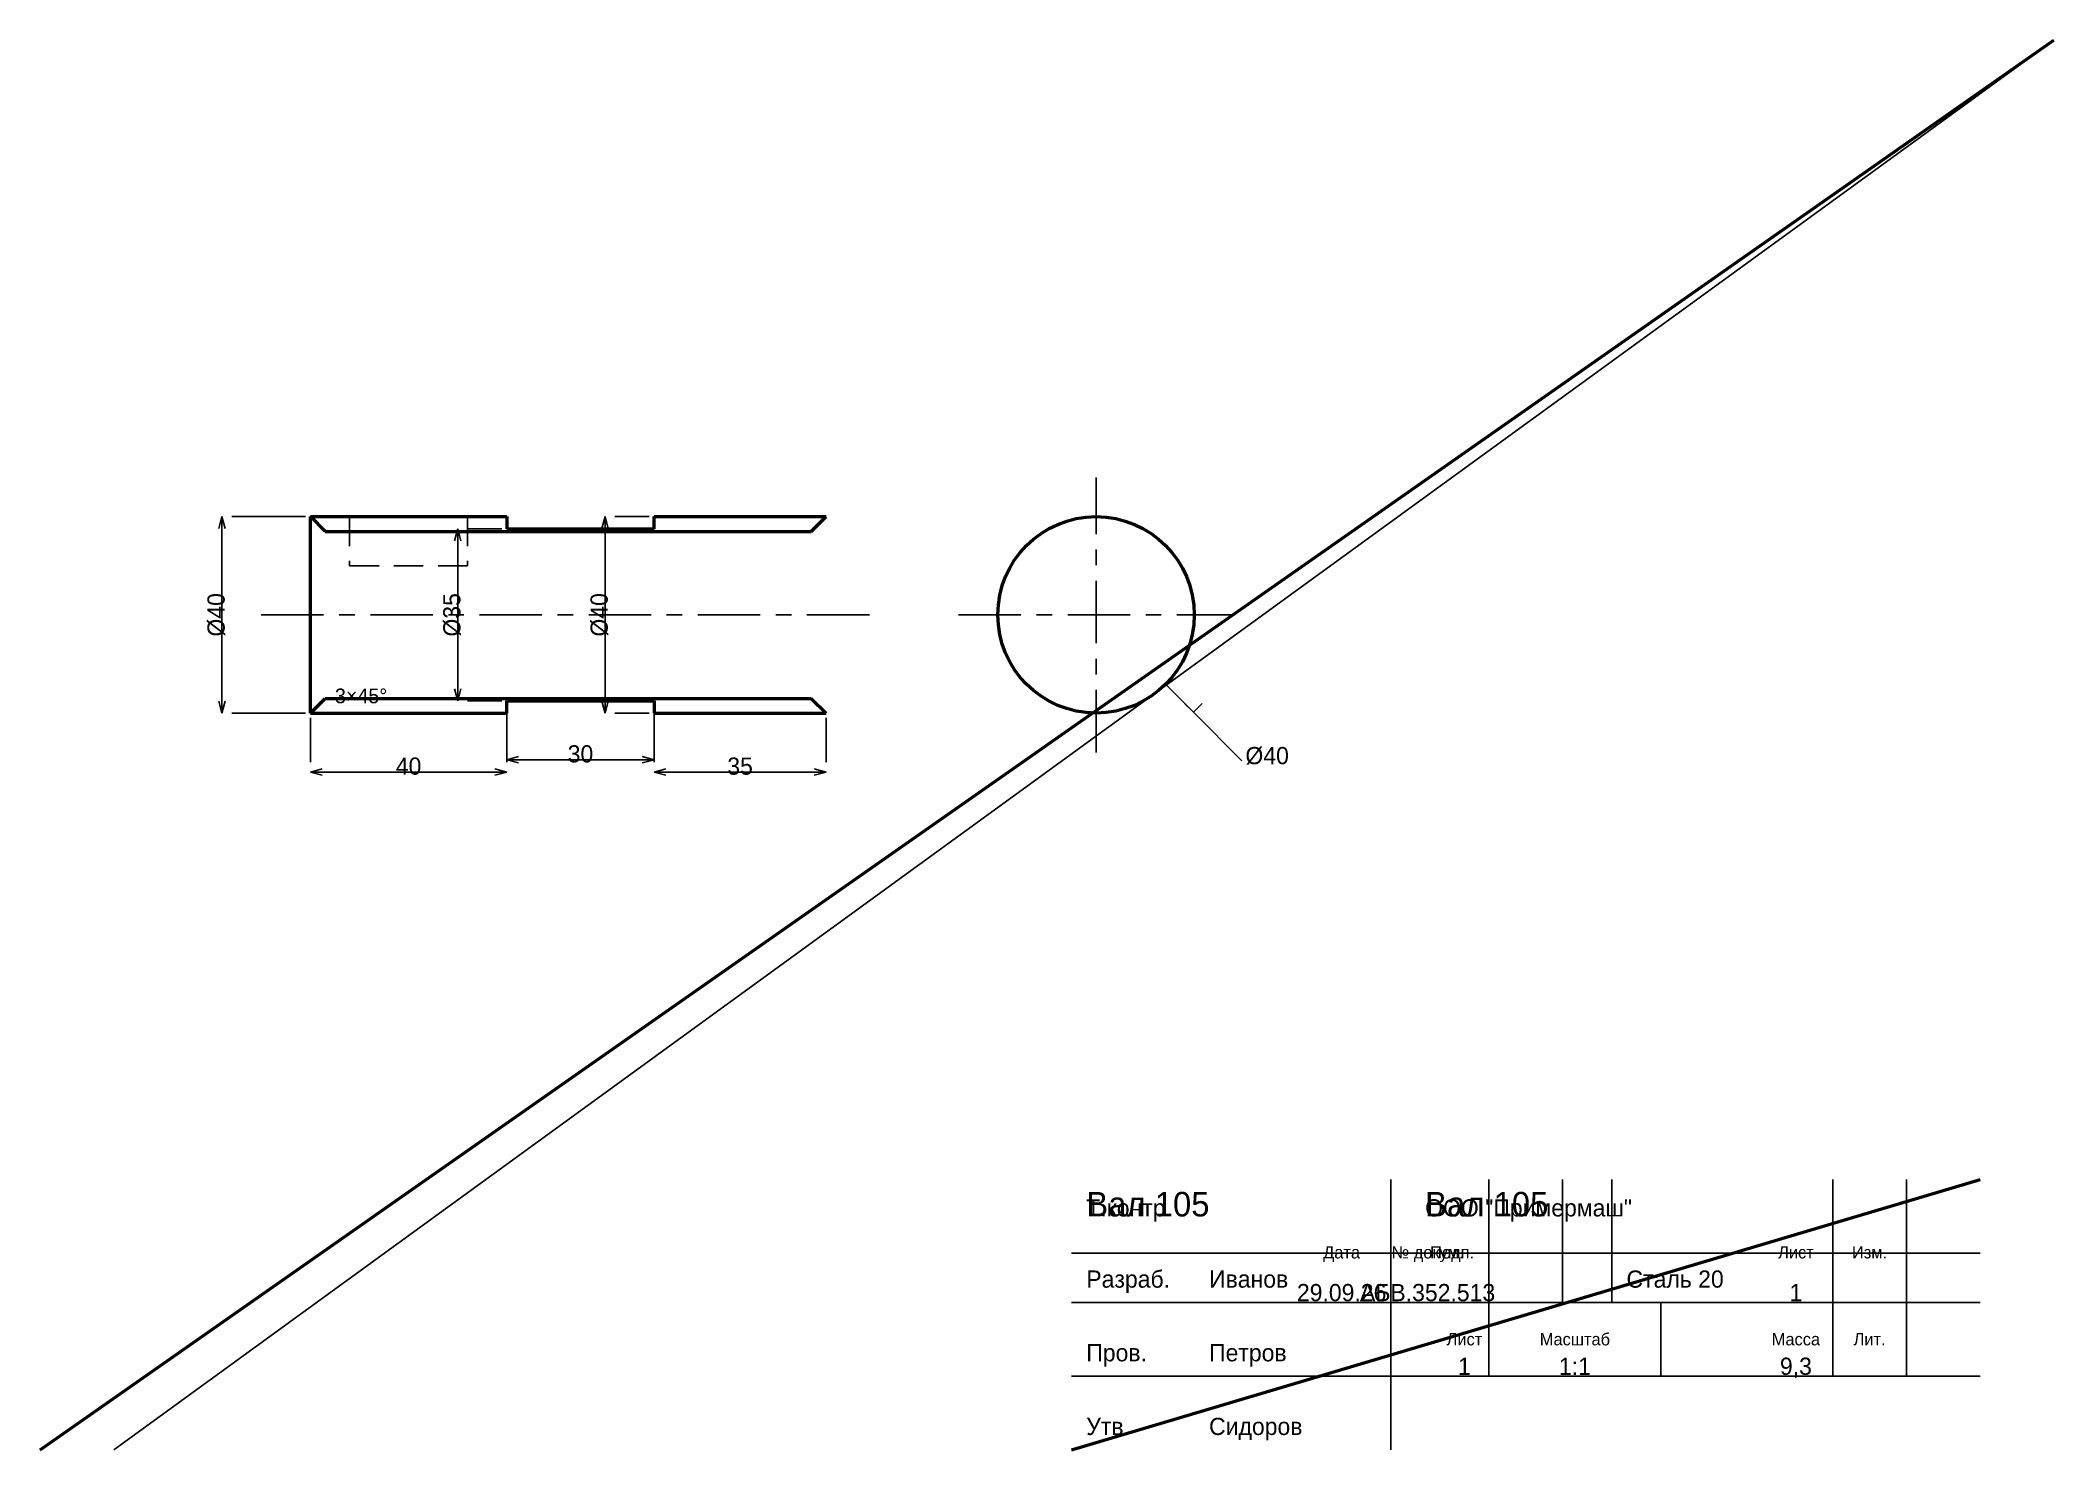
# Model space of a CAD drawing. Header units: millimetres. Extents: x 5 to 415, y 5 to 292.
import ezdxf
from ezdxf.enums import TextEntityAlignment as Align

# ---------------------------------------------------------------- set-up
doc = ezdxf.new("R2010")
doc.units = ezdxf.units.MM
doc.linetypes.add('CENTER', pattern=[22.225, 12.7, -3.175, 3.175, -3.175])
doc.linetypes.add('DASHED', pattern=[9, 6, -3])
for name, color, linetype, lineweight in [('AXIS', 7, 'CENTER', 25), ('DIMS', 7, 'CONTINUOUS', 25), ('MAIN', 7, 'CONTINUOUS', 50), ('TEXT', 7, 'CONTINUOUS', 25), ('THIN', 7, 'CONTINUOUS', 25)]:
    doc.layers.add(name, color=color, linetype=linetype, lineweight=lineweight)

msp = doc.modelspace()

# ---------------------------------------------------------------- linework, layer by layer
at = {"layer": 'AXIS', "linetype": 'CENTER', "lineweight": 25}
for p, q in [((220, 147), (220, 203)), ((50, 175), (175, 175)), ((192, 175), (248, 175))]:
    msp.add_line(p, q, dxfattribs=at)
at = {"layer": 'DIMS', "linetype": 'CONTINUOUS', "lineweight": 25}
for p, q in [((42, 195), (41.353, 192.585)), ((42, 155), (42, 195)), ((42, 195), (42.647, 192.585)), ((59, 195), (44, 195)), ((120, 195), (119.353, 192.585)), ((120, 155), (120, 195)), ((120, 195), (120.647, 192.585)), ((129, 195), (122, 195)), ((90, 192.5), (89.353, 190.085)), ((90, 157.5), (90, 192.5)), ((90, 192.5), (90.647, 190.085)), ((99, 192.5), (92, 192.5)), ((90, 157.5), (89.353, 159.915)), ((90, 157.5), (90.647, 159.915)), ((234.142, 160.858), (239.799, 155.201)), ((42, 155), (41.353, 157.415)), ((42, 155), (42.647, 157.415)), ((99, 157.5), (92, 157.5)), ((100, 156.5), (100, 147.5)), ((120, 155), (119.353, 157.415)), ((120, 155), (120.647, 157.415)), ((130, 156.5), (130, 147.5)), ((239.799, 155.201), (238.031, 156.969)), ((239.799, 155.201), (241.567, 156.969)), ((59, 155), (44, 155)), ((60, 154), (60, 145)), ((100, 154), (100, 145)), ((129, 155), (122, 155)), ((130, 154), (130, 145)), ((165, 154), (165, 145)), ((239.799, 155.201), (249.698, 145.302)), ((60, 143), (62.415, 143.647)), ((100, 143), (97.585, 143.647)), ((100, 145.5), (102.415, 146.147)), ((100, 145.5), (130, 145.5)), ((100, 145.5), (102.415, 144.853)), ((130, 145.5), (127.585, 146.147)), ((130, 145.5), (127.585, 144.853)), ((130, 143), (132.415, 143.647)), ((165, 143), (162.585, 143.647)), ((60, 143), (100, 143)), ((60, 143), (62.415, 142.353)), ((100, 143), (97.585, 142.353)), ((130, 143), (165, 143)), ((130, 143), (132.415, 142.353)), ((165, 143), (162.585, 142.353))]:
    msp.add_line(p, q, dxfattribs=at)
at = {"layer": 'MAIN', "linetype": 'CONTINUOUS', "lineweight": 50}
for p, q in [((5, 5), (415, 292)), ((60, 195), (100, 195)), ((60, 195), (63, 192)), ((60, 155), (60, 195)), ((100, 195), (100, 192.5)), ((130, 195), (165, 195)), ((130, 192.5), (130, 195)), ((162, 192), (165, 195)), ((63, 192), (162, 192)), ((100, 192.5), (130, 192.5)), ((60, 155), (63, 158)), ((63, 158), (162, 158)), ((100, 157.5), (130, 157.5)), ((100, 155), (100, 157.5)), ((130, 157.5), (130, 155)), ((162, 158), (165, 155)), ((60, 155), (100, 155)), ((130, 155), (165, 155)), ((215, 5), (400, 60))]:
    msp.add_line(p, q, dxfattribs=at)
msp.add_circle((220, 175), 20, dxfattribs=at)
at = {"layer": 'THIN', "linetype": 'CONTINUOUS', "lineweight": 25}
for p, q in [((20, 5), (415, 292)), ((280, 5), (280, 60)), ((300, 35), (300, 60)), ((315, 35), (315, 60)), ((325, 35), (325, 60)), ((370, 35), (370, 60)), ((385, 35), (385, 60)), ((215, 45), (400, 45)), ((215, 35), (400, 35)), ((300, 20), (300, 35)), ((335, 20), (335, 35)), ((370, 20), (370, 35)), ((385, 20), (385, 35)), ((215, 20), (400, 20))]:
    msp.add_line(p, q, dxfattribs=at)
at = {"layer": 'THIN', "linetype": 'DASHED', "lineweight": 25}
for p, q in [((68, 195), (92, 195)), ((68, 195), (68, 185)), ((92, 195), (92, 185)), ((68, 185), (92, 185))]:
    msp.add_line(p, q, dxfattribs=at)

# ---------------------------------------------------------------- texts
at = {"layer": 'DIMS', "linetype": 'CONTINUOUS', "lineweight": 25}
for s, p in [('%%c40', (40.8, 175)), ('%%c35', (88.8, 175)), ('%%c40', (118.8, 175))]:
    msp.add_text(s, height=3.5, rotation=90, dxfattribs=at).set_placement(p, align=Align.MIDDLE_CENTER)
for s, height, p in [('3×45%%d', 3, (65, 157)), ('%%c40', 3.5, (250.406, 144.594))]:
    msp.add_text(s, height=height, dxfattribs=at).set_placement(p)
for s, p in [('30', (115, 146.7)), ('40', (80, 144.2)), ('35', (147.5, 144.2))]:
    msp.add_text(s, height=3.5, dxfattribs=at).set_placement(p, align=Align.MIDDLE_CENTER)
at = {"layer": 'TEXT', "linetype": 'CONTINUOUS', "lineweight": 25}
for s, height, p in [('Вал 105', 5, (218, 52.5)), ('Вал 105', 5, (287, 52.5)), ('Т.контр.', 3.5, (218, 52.5)), ('ООО "Примермаш"', 3.5, (287, 52.5)), ('Разраб.', 3.5, (218, 38)), ('Иванов', 3.5, (243, 38)), ('Сталь 20', 3.5, (328, 38)), ('Пров.', 3.5, (218, 23)), ('Петров', 3.5, (243, 23)), ('Утв.', 3.5, (218, 8)), ('Сидоров', 3.5, (243, 8))]:
    msp.add_text(s, height=height, dxfattribs=at).set_placement(p)
for s, height, p in [('Дата', 2.5, (270, 45.2)), ('№ докум.', 2.5, (287.5, 45.2)), ('Подп.', 2.5, (292.5, 45.2)), ('Лист', 2.5, (362.5, 45.2)), ('Изм.', 2.5, (377.5, 45.2)), ('29.09.26', 3.5, (270, 37)), ('АБВ.352.513', 3.5, (287.5, 37)), ('1', 3.5, (362.5, 37)), ('Лист', 2.5, (295, 27.5)), ('Масштаб', 2.5, (317.5, 27.5)), ('Масса', 2.5, (362.5, 27.5)), ('Лит.', 2.5, (377.5, 27.5)), ('1', 3.5, (295, 22)), ('1:1', 3.5, (317.5, 22)), ('9,3', 3.5, (362.5, 22))]:
    msp.add_text(s, height=height, dxfattribs=at).set_placement(p, align=Align.MIDDLE_CENTER)

doc.saveas('drawing.dxf')
